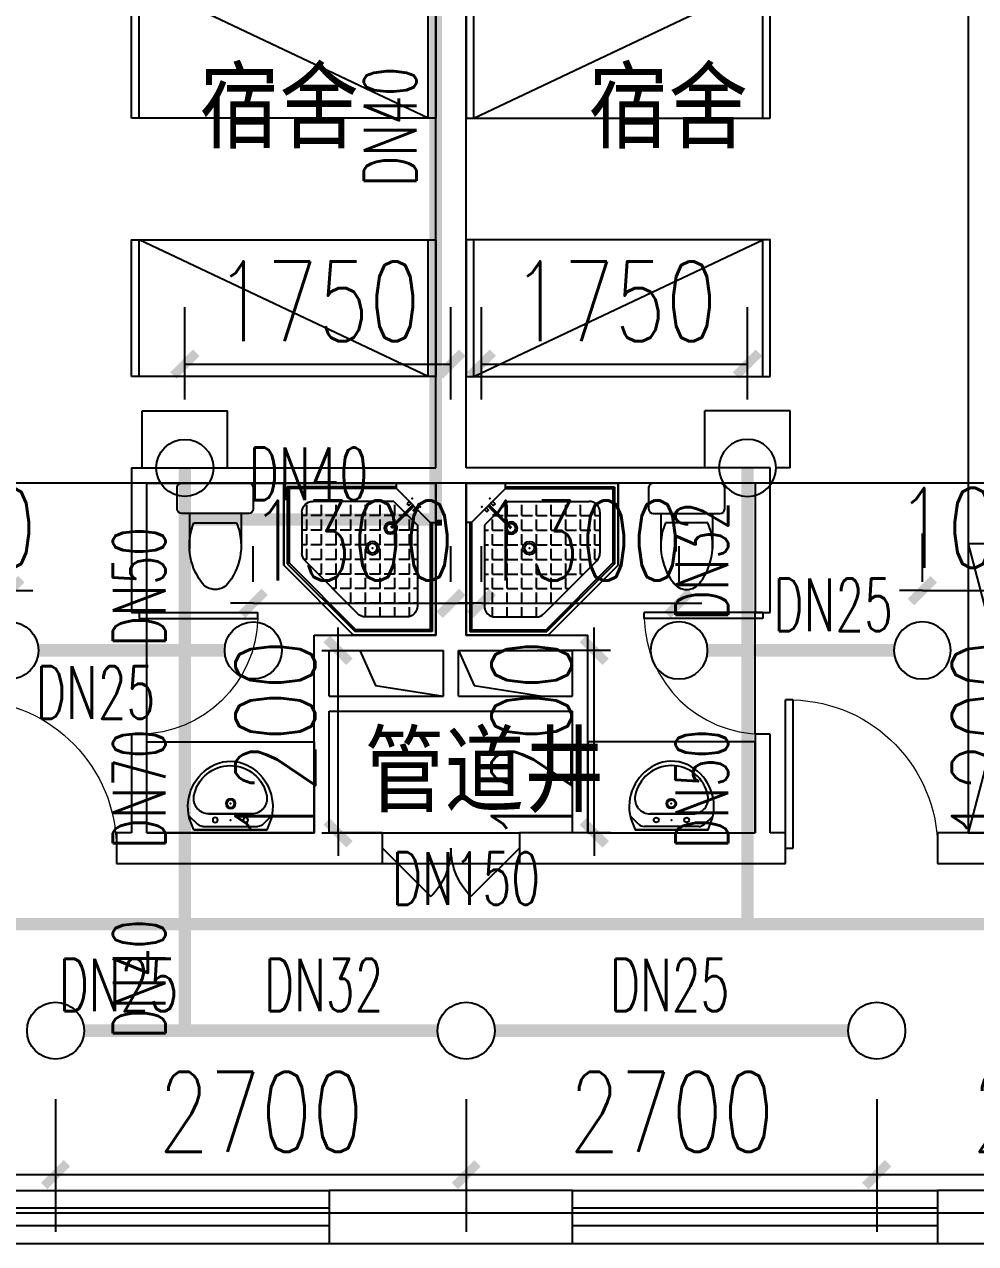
# Model space of a CAD drawing. Extents: x 0 to 2838408, y -923048 to 203859.
# Drawn here: x 2741957 to 2748213, y -341375 to -333359 of the extents above; entities that cross this region are included whole.
import ezdxf

# ---------------------------------------------------------------- set-up
doc = ezdxf.new("R2010")
doc.units = 0
doc.header["$LTSCALE"] = 1000
for name, color, linetype in [('A-Fixt', 81, 'Continuous'), ('CLAYER', 7, 'Continuous'), ('DIM_喷淋', 3, 'Continuous'), ('DOOR_FIRE', 4, 'Continuous'), ('DOTE', 8, 'Continuous'), ('EQUIP_喷头', 7, 'Continuous'), ('PIPE-喷淋', 6, 'Continuous'), ('PUB_TEXT', 7, 'Continuous'), ('TEXT_喷淋', 7, 'Continuous'), ('TWT_DIM', 3, 'Continuous'), ('WALL', 9, 'Continuous'), ('WINDOW', 4, 'Continuous'), ('XREF', 8, 'Continuous'), ('洁具', 213, 'Continuous'), ('配景', 3, 'Continuous')]:
    doc.layers.add(name, color=color, linetype=linetype)
doc.styles.add('_TCH_DIM_T3', font='SIMPLEX', dxfattribs={"width": 0.75, "bigfont": 'HZTXT'})
doc.styles.add('_TWT_PIPEDN', font='SIMPLEX', dxfattribs={"width": 0.8, "height": 2.3, "bigfont": 'HZTXT'})
doc.styles.get("Standard").update_dxf_attribs({"font": 'geniso.shx', "bigfont": 'hztxt.shx'})
doc.dimstyles.new('_TWT_ARCH&&150', dxfattribs={"dimtxt": 525, "dimasz": 150, "dimexe": 375, "dimexo": 450, "dimgap": 150, "dimtad": 1, "dimdec": 0, "dimzin": 0, "dimdsep": 46, "dimtxsty": '_TCH_DIM_T3', "dimblk": 'ARCHTICK', "dimcen": 0.09, "dimclrt": 7, "dimazin": 2, "dimtfac": 1, "dimtdec": 0, "dimtix": 1, "dimtmove": 2, "dimatfit": 3, "dimfxl": 1, "dimtolj": 1, "dimtzin": 0, "dimarcsym": 0})

# ---------------------------------------------------------------- blocks, each defined once
blk = doc.blocks.new('1F平面-CAD导入_dwg_Drawing4_t3_dwg_$plan$00001613-474159-1F-927810-1F')
at = {"layer": '洁具'}
for p, q in [((-30, 250), (-170, 250)), ((-200, 169.7), (-430.4, 169.7)), ((-260.4, -139.7), (-260.4, 139.7)), ((-200, -169.7), (-200, -220)), ((-170, -250), (-30, -250))]:
    blk.add_line(p, q, dxfattribs=at)
for points in [[(-200, 220), (-200, 169.7), (-200, -169.7), (-430.4, -169.7)], [(0, -220), (0, 220)]]:
    blk.add_lwpolyline(points, dxfattribs=at)
for centre, radius, start, end in [((-170, 220), 30, 90, 180), ((-30, 220), 30, 0, 90), ((-412.8, -227.4), 397.5, 67.45048, 126.63814), ((-589.6, 0), 109.8, 123.45086, 236.54914), ((-412.8, 227.4), 397.5, 233.36186, 292.54952), ((-170, -220), 30, 180, 270), ((-30, -220), 30, 270, 0)]:
    blk.add_arc(centre, radius, start, end, dxfattribs=at)
blk = doc.blocks.new('$lvtry$00000169')
at = {"color": 0}
for p, q in [((258.9, -36), (258.9, 0)), ((258.9, -36), (36, -258.9)), ((258.9, -24), (976, -24)), ((258.9, -36), (964, -36)), ((964, -36), (976, -24)), ((964, -36), (964, -525.1)), ((976, -24), (976, -530.1)), ((276.1, -120), (120, -276.1)), ((143.9, -151), (290.7, -298.1)), ((151, -143.9), (297.8, -291)), ((269.6, -212.7), (269.6, -142.7)), ((276.1, -120), (808, -120)), ((365.9, -212.7), (365.9, -142.7)), ((462.1, -212.7), (462.1, -142.7)), ((558.4, -212.7), (558.4, -142.7)), ((654.6, -212.7), (654.6, -142.7)), ((750.9, -212.7), (750.9, -142.7)), ((847.1, -212.7), (847.1, -142.7)), ((173.4, -308.9), (173.4, -238.9)), ((183.4, -212.7), (205.5, -212.7)), ((219.6, -212.7), (243.4, -212.7)), ((269.6, -212.7), (339.6, -212.7)), ((269.6, -262.8), (269.6, -238.9)), ((365.9, -212.7), (435.9, -212.7)), ((365.9, -308.9), (365.9, -238.9)), ((462.1, -212.7), (532.1, -212.7)), ((462.1, -308.9), (462.1, -238.9)), ((558.4, -212.7), (628.4, -212.7)), ((558.4, -308.9), (558.4, -238.9)), ((654.6, -212.7), (724.6, -212.7)), ((654.6, -308.9), (654.6, -238.9)), ((750.9, -212.7), (820.9, -212.7)), ((750.9, -308.9), (750.9, -238.9)), ((847.1, -212.7), (880, -212.7)), ((847.1, -308.9), (847.1, -238.9)), ((880, -192), (880, -460.5)), ((36, -258.9), (0, -258.9)), ((24, -258.9), (24, -976)), ((36, -258.9), (36, -964)), ((120, -276.1), (120, -808)), ((120, -308.9), (147.1, -308.9)), ((173.4, -308.9), (243.4, -308.9)), ((334.3, -308.9), (339.6, -308.9)), ((365.9, -308.9), (435.9, -308.9)), ((462.1, -308.9), (532.1, -308.9)), ((558.4, -308.9), (628.4, -308.9)), ((654.6, -308.9), (724.6, -308.9)), ((750.9, -308.9), (820.9, -308.9)), ((847.1, -308.9), (880, -308.9)), ((173.4, -405.2), (173.4, -335.2)), ((269.6, -405.2), (269.6, -335.2)), ((365.9, -405.2), (365.9, -335.2)), ((462.1, -405.2), (462.1, -335.2)), ((558.4, -405.2), (558.4, -335.2)), ((654.6, -405.2), (654.6, -335.2)), ((750.9, -405.2), (750.9, -335.2)), ((847.1, -405.2), (847.1, -335.2)), ((120, -405.2), (147.1, -405.2)), ((173.4, -405.2), (243.4, -405.2)), ((173.4, -501.4), (173.4, -431.4)), ((269.6, -405.2), (339.6, -405.2)), ((269.6, -501.4), (269.6, -431.4)), ((365.9, -405.2), (378.6, -405.2)), ((365.9, -501.4), (365.9, -431.4)), ((462.1, -405.2), (532.1, -405.2)), ((462.1, -501.4), (462.1, -431.4)), ((558.4, -405.2), (628.4, -405.2)), ((558.4, -501.4), (558.4, -431.4)), ((654.6, -405.2), (724.6, -405.2)), ((654.6, -501.4), (654.6, -431.4)), ((750.9, -405.2), (820.9, -405.2)), ((750.9, -501.4), (750.9, -431.4)), ((847.1, -405.2), (880, -405.2)), ((847.1, -501.4), (847.1, -431.4)), ((120, -501.4), (147.1, -501.4)), ((173.4, -501.4), (243.4, -501.4)), ((173.4, -597.7), (173.4, -527.7)), ((269.6, -501.4), (339.6, -501.4)), ((269.6, -597.7), (269.6, -527.7)), ((365.9, -501.4), (435.9, -501.4)), ((365.9, -597.7), (365.9, -527.7)), ((462.1, -501.4), (532.1, -501.4)), ((462.1, -597.7), (462.1, -527.7)), ((858.9, -511.4), (511.4, -858.9)), ((964, -525.1), (525.1, -964)), ((976, -530.1), (530.1, -976)), ((558.4, -501.4), (628.4, -501.4)), ((558.4, -597.7), (558.4, -527.7)), ((654.6, -501.4), (724.6, -501.4)), ((654.6, -597.7), (654.6, -527.7)), ((750.9, -501.4), (820.9, -501.4)), ((750.9, -597.7), (750.9, -527.7)), ((847.1, -501.4), (867.2, -501.4)), ((964, -525.1), (976, -530.1)), ((120, -597.7), (147.1, -597.7)), ((173.4, -597.7), (243.4, -597.7)), ((173.4, -693.9), (173.4, -623.9)), ((269.6, -597.7), (339.6, -597.7)), ((269.6, -693.9), (269.6, -623.9)), ((365.9, -597.7), (435.9, -597.7)), ((365.9, -693.9), (365.9, -623.9)), ((462.1, -597.7), (532.1, -597.7)), ((462.1, -693.9), (462.1, -623.9)), ((558.4, -597.7), (628.4, -597.7)), ((558.4, -693.9), (558.4, -623.9)), ((654.6, -597.7), (724.6, -597.7)), ((654.6, -693.9), (654.6, -623.9)), ((750.9, -597.7), (772.6, -597.7)), ((120, -693.9), (147.1, -693.9)), ((173.4, -693.9), (243.4, -693.9)), ((173.4, -790.2), (173.4, -720.2)), ((269.6, -693.9), (339.6, -693.9)), ((269.6, -790.2), (269.6, -720.2)), ((365.9, -693.9), (435.9, -693.9)), ((365.9, -790.2), (365.9, -720.2)), ((462.1, -693.9), (532.1, -693.9)), ((462.1, -790.2), (462.1, -720.2)), ((558.4, -693.9), (628.4, -693.9)), ((558.4, -790.2), (558.4, -720.2)), ((654.6, -693.9), (676.4, -693.9)), ((120, -790.2), (147.1, -790.2)), ((173.4, -790.2), (243.4, -790.2)), ((269.6, -790.2), (339.6, -790.2)), ((365.9, -790.2), (435.9, -790.2)), ((462.1, -790.2), (532.1, -790.2)), ((558.4, -790.2), (580.1, -790.2)), ((173.4, -877.5), (173.4, -816.4)), ((192, -880), (460.5, -880)), ((269.6, -880), (269.6, -816.4)), ((365.9, -880), (365.9, -816.4)), ((462.1, -880), (462.1, -816.4)), ((36, -964), (24, -976)), ((24, -976), (530.1, -976)), ((36, -964), (525.1, -964)), ((525.1, -964), (530.1, -976))]:
    blk.add_line(p, q, dxfattribs=at)
blk.add_lwpolyline([(0, 0), (0, -1000), (540, -1000), (1000, -540), (1000, 0)], close=True)
for points in [[(0, 0), (0, -1000)], [(0, 0), (1000, 0)], [(1000, 0), (1000, -540)], [(189.7, -136.1), (177.9, -147.9), (162.5, -132.5), (174.3, -120.7)], [(136.1, -189.7), (147.9, -177.9), (132.5, -162.5), (120.7, -174.3)], [(1000, -540), (540, -1000)], [(0, -1000), (540, -1000)]]:
    blk.add_lwpolyline(points, close=True, dxfattribs=at)
for radius in [43.8, 31.1]:
    blk.add_circle((416.2, -427.6), radius, dxfattribs=at)
for centre, radius, start, end in [((808, -192), 72, 0, 90), ((296, -295.7), 40.6, 142.58296, 128.41974), ((296, -295.7), 28.6, 145.82801, 125.65986), ((808, -460.5), 72, 315, 0), ((192, -808), 72, 180, 270), ((460.5, -808), 72, 270, 315)]:
    blk.add_arc(centre, radius, start, end, dxfattribs=at)
for p in [(103.2, -155.8, 0), (156.1, -102.2, 0), (415.8, -428.1, 0)]:
    blk.add_point(p, dxfattribs=at)
blk = doc.blocks.new('$lvtry$00000178')
at = {"color": 0}
for p, q in [((-238.4, 0), (238.4, 0)), ((-214.1, -36.1), (-272.1, -90.6)), ((-179.8, -22.5), (180.1, -22.5)), ((215.7, -37.5), (268.3, -90.8)), ((-141.7, -105.2), (140.2, -105.2)), ((140.2, -105.2), (-141.7, -105.2))]:
    blk.add_line(p, q, dxfattribs=at)
blk.add_lwpolyline([(-103.6, -429.7, 0.224698), (110.4, -425.4, 0.348046), (268.9, -78.5), (239.5, 0), (-241.3, 0), (-270.7, -78.5, 0.356844)], format="xyb", close=True, dxfattribs=at)
for centre, radius in [((-100, -65), 16.3), ((100, -65), 16.3), ((1.4, -172.5), 31.6)]:
    blk.add_circle(centre, radius, dxfattribs=at)
at = {"color": 0, "lineweight": 13}
blk.add_circle((1.4, -172.5), 23, dxfattribs=at)
at = {"color": 0}
for centre, radius, start, end in [((-179.8, -72.5), 50, 90, 133.18096), ((180.1, -72.5), 50, 44.56072, 90), ((-141.7, -205.2), 100, 90, 190.56023), ((140.2, -205.2), 100, 349.43977, 90), ((-0.7, -179), 243.4, 190.56023, 349.43977)]:
    blk.add_arc(centre, radius, start, end, dxfattribs=at)
for p in [(0, -65), (1.4, -172.5)]:
    blk.add_point(p, dxfattribs=at)
blk = doc.blocks.new('A$C70365C93')
at = {"layer": '洁具'}
blk.add_lwpolyline([(-1900, 2300), (-1900, 1700), (-800, 1700), (-800, 2300)], close=True, dxfattribs=at)
blk.add_blockref('$lvtry$00000178', (-1350, 2280), dxfattribs=at)
at = {"layer": '洁具', "rotation": 180}
blk.add_blockref('$lvtry$00000169', (0, 0), dxfattribs=at)
at = {"layer": '洁具', "extrusion": (0, 0, -1), "xscale": -1, "zscale": -1, "rotation": 90}
blk.add_blockref('1F平面-CAD导入_dwg_Drawing4_t3_dwg_$plan$00001613-474159-1F-927810-1F', (1450, 0), dxfattribs=at)
blk = doc.blocks.new('单人床')
at = {"layer": 'A-Fixt'}
for p, q in [((47773.8, 13973.4), (48673.8, 13973.4)), ((47773.8, 12073.4), (48673.8, 13973.4)), ((47773.8, 12073.4), (48673.8, 12073.4))]:
    blk.add_line(p, q, dxfattribs=at)
blk.add_lwpolyline([(47773.8, 14023.4), (48673.8, 14023.4), (48673.8, 12023.4), (47773.8, 12023.4), (47773.8, 14023.4)], dxfattribs=at)
blk = doc.blocks.new('CH_AP01')
for p, q in [((-311.4, 16.6), (-275, 0)), ((-275, 0), (275, 0)), ((275, 0), (311.4, 16.6))]:
    blk.add_line(p, q)
for centre, radius, start, end in [((-306.8, 555.3), 37.8, 100.18588, 202.83587), ((0, -578.9), 1212.6, 74.71041, 105.28959), ((0, -578.9), 1172.6, 75.02868, 104.97132), ((0, -1278.1), 1856.9, 80.61099, 99.38901), ((306.8, 555.3), 37.8, 337.16413, 79.81412), ((-1658.4, 201.9), 1359.7, 352.16586, 14.42826), ((-823.7, 250), 562.9, 335.50378, 31.09034), ((-823.7, 250), 602.9, 335.50378, 30.26909), ((0, -578.9), 1092.6, 75.87672, 104.12328), ((823.7, 250), 602.9, 149.73091, 204.49622), ((823.7, 250), 562.9, 148.90966, 204.49622), ((1658.4, 201.9), 1359.7, 165.57174, 187.83414)]:
    blk.add_arc(centre, radius, start, end)
blk = doc.blocks.new('A$C61295E98')
at = {"color": 3}
for p, q in [((544, 597.9), (0, 597.9)), ((0, 597.9), (0, 0)), ((161.4, 597.9), (161.4, 0)), ((170.4, 0.2), (170.4, 597.6)), ((602.7, 572.2), (602.7, 25.6)), ((624, 517.9), (624, 80)), ((544, 0), (0, 0))]:
    blk.add_line(p, q, dxfattribs=at)
for points in [[(81.8, 540.3), (75.3, 540.3), (75.3, 576.8), (81.8, 576.8)], [(81.8, 453.1), (75.3, 453.1), (75.3, 489.6), (81.8, 489.6)], [(81.8, 352.9), (75.3, 352.9), (75.3, 389.4), (81.8, 389.4)]]:
    blk.add_lwpolyline(points, close=True, dxfattribs=at)
for centre in [(74, 250.1), (74, 164.2), (74, 70.5)]:
    blk.add_circle(centre, 15.7, dxfattribs=at)
for centre, start, end in [((544, 517.9), 360, 90), ((544, 80), 270, 0)]:
    blk.add_arc(centre, 80, start, end, dxfattribs=at)
blk = doc.blocks.new('宿舍')
at = {"layer": 'A-Fixt'}
for p, q in [((47853.8, 13801.7), (48353.8, 15701.7)), ((48353.8, 13801.7), (47853.8, 15701.7)), ((47853.8, 13801.7), (48353.8, 13801.7))]:
    blk.add_line(p, q, dxfattribs=at)
for points in [[(47853.8, 8601.7), (48353.8, 8601.7), (48353.8, 15701.7), (47853.8, 15701.7)], [(47853.8, 10676.1), (47970.5, 10676.1), (47970.5, 11742.6), (47853.8, 11742.6)]]:
    blk.add_lwpolyline(points, close=True, dxfattribs=at)
at = {"xscale": -1, "rotation": 90}
for p in [(63677.2, 60475.5), (63677.2, 58775.5)]:
    blk.add_blockref('单人床', p, dxfattribs=at)
at = {"layer": 'A-Fixt', "xscale": -1, "rotation": 180}
for p in [(50002, 9140.5), (51117.2, 9140.5)]:
    blk.add_blockref('CH_AP01', p, dxfattribs=at)
at = {"layer": '配景', "color": 252}
blk.add_blockref('A$C61295E98', (47853.8, 7096.6), dxfattribs=at)
blk = doc.blocks.new('$WINLIB2D$00000001')
at = {"color": 0}
for points in [[(-0.5, 0.5), (-0.5, -0.5)], [(-0.5, 0.5), (0.5, 0.5)], [(0.5, -0.5), (0.5, 0.5)], [(0.5, 0.1667), (-0.5, 0.1667)], [(0.5, -0.1667), (-0.5, -0.1667)], [(-0.5, -0.5), (0.5, -0.5)]]:
    blk.add_lwpolyline(points, dxfattribs=at)
blk = doc.blocks.new('$DorLib2D$00000116')
at = {"color": 0}
for p, q in [((-0.5, 0), (-0.1464, 0.3536)), ((0.5, 0), (0.1464, 0.3536))]:
    blk.add_line(p, q, dxfattribs=at)
for centre, start, end in [((-0.5, 0), 0, 45), ((0.5, 0), 135, 180)]:
    blk.add_arc(centre, 0.5, start, end, dxfattribs=at)
blk = doc.blocks.new('$DorLib2D$00000001')
for p, q in [((0.45, 0.975), (0.5, 0.975)), ((0.45, 0), (0.45, 0.975)), ((0.5, 0), (0.5, 0.975)), ((0.5, 0), (0.45, 0))]:
    blk.add_line(p, q)
at = {"lineweight": 13}
blk.add_arc((0.475, 0), 0.975, 91.46928, 180, dxfattribs=at)
blk = doc.blocks.new('2F1')
for points in [[(2408116.7, -337475.2), (2408220.3, -337705.5), (2408666.7, -337775.2)], [(2408766.7, -337475.2), (2408870.3, -337705.5), (2409316.7, -337775.2)]]:
    blk.add_lwpolyline(points)
at = {"layer": 'DOOR_FIRE'}
for p, q in [((2408266.7, -338675.2), (2409166.7, -338675.2)), ((2408266.7, -338875.2), (2409166.7, -338875.2))]:
    blk.add_line(p, q, dxfattribs=at)
at = {"layer": 'DOTE'}
for p, q in [((2453916.7, -336375.2), (2343216.7, -336375.2)), ((2453916.7, -341175.2), (2343216.7, -341175.2))]:
    blk.add_line(p, q, dxfattribs=at)
at = {"layer": 'WALL'}
for p, q in [((2408616.7, -336275.2), (2408616.7, -331175.2)), ((2408816.7, -336275.2), (2408816.7, -331175.2)), ((2406616.7, -336275.2), (2408616.7, -336275.2)), ((2406616.7, -336275.2), (2406616.7, -337225.2)), ((2410816.7, -336275.2), (2408816.7, -336275.2)), ((2410816.7, -337225.2), (2410816.7, -336275.2)), ((2406716.7, -336375.2), (2408616.7, -336375.2)), ((2406716.7, -337225.2), (2406716.7, -336375.2)), ((2408616.7, -337375.2), (2408616.7, -336375.2)), ((2408816.7, -337375.2), (2408816.7, -336375.2)), ((2410716.7, -336375.2), (2408816.7, -336375.2)), ((2410716.7, -336375.2), (2410716.7, -337225.2)), ((2406616.7, -337225.2), (2406716.7, -337225.2)), ((2410716.7, -337225.2), (2410816.7, -337225.2)), ((2407816.7, -337375.2), (2408616.7, -337375.2)), ((2407816.7, -337875.2), (2407816.7, -337375.2)), ((2408816.7, -337375.2), (2409616.7, -337375.2)), ((2409616.7, -337875.2), (2409616.7, -337375.2)), ((2407916.7, -337475.2), (2408666.7, -337475.2)), ((2407916.7, -337775.2), (2407916.7, -337475.2)), ((2408666.7, -337775.2), (2408666.7, -337475.2)), ((2408766.7, -337475.2), (2409516.7, -337475.2)), ((2408766.7, -337775.2), (2408766.7, -337475.2)), ((2409516.7, -337775.2), (2409516.7, -337475.2)), ((2407916.7, -337775.2), (2408666.7, -337775.2)), ((2408766.7, -337775.2), (2409516.7, -337775.2)), ((2407816.7, -338675.2), (2407816.7, -337875.2)), ((2407916.7, -337875.2), (2408716.7, -337875.2)), ((2407916.7, -338675.2), (2407916.7, -337875.2)), ((2408716.7, -337875.2), (2409516.7, -337875.2)), ((2409516.7, -338675.2), (2409516.7, -337875.2)), ((2409616.7, -338675.2), (2409616.7, -337875.2)), ((2406716.7, -338025.2), (2406616.7, -338025.2)), ((2406616.7, -338025.2), (2406616.7, -338675.2)), ((2406716.7, -338675.2), (2406716.7, -338025.2)), ((2410816.7, -338025.2), (2410716.7, -338025.2)), ((2410716.7, -338025.2), (2410716.7, -338675.2)), ((2410816.7, -338675.2), (2410816.7, -338025.2)), ((2406616.7, -338675.2), (2406516.7, -338675.2)), ((2406516.7, -338675.2), (2406516.7, -338875.2)), ((2406716.7, -338675.2), (2407816.7, -338675.2)), ((2408266.7, -338675.2), (2407916.7, -338675.2)), ((2408266.7, -338875.2), (2408266.7, -338675.2)), ((2409516.7, -338675.2), (2409166.7, -338675.2)), ((2409166.7, -338675.2), (2409166.7, -338875.2)), ((2409616.7, -338675.2), (2410716.7, -338675.2)), ((2410916.7, -338675.2), (2410816.7, -338675.2)), ((2410916.7, -338875.2), (2410916.7, -338675.2)), ((2412616.7, -338675.2), (2411916.7, -338675.2)), ((2411916.7, -338675.2), (2411916.7, -338875.2)), ((2406516.7, -338875.2), (2406616.7, -338875.2)), ((2406616.7, -338875.2), (2407816.7, -338875.2)), ((2407816.7, -338875.2), (2408266.7, -338875.2)), ((2409166.7, -338875.2), (2409616.7, -338875.2)), ((2409616.7, -338875.2), (2410816.7, -338875.2)), ((2410816.7, -338875.2), (2410916.7, -338875.2)), ((2411916.7, -338875.2), (2412716.7, -338875.2)), ((2409516.7, -341025.2), (2407916.7, -341025.2)), ((2407916.7, -341025.2), (2407916.7, -341375.2)), ((2409516.7, -341375.2), (2409516.7, -341025.2)), ((2412466.7, -341025.2), (2411916.7, -341025.2)), ((2411916.7, -341025.2), (2411916.7, -341375.2)), ((2407916.7, -341375.2), (2409516.7, -341375.2)), ((2411916.7, -341375.2), (2412716.7, -341375.2))]:
    blk.add_line(p, q, dxfattribs=at)
at = {"layer": 'WINDOW'}
for p, q in [((2406716.7, -338025.2), (2406716.7, -337225.2)), ((2410716.7, -338025.2), (2410716.7, -337225.2))]:
    blk.add_line(p, q, dxfattribs=at)
at = {"xscale": -1, "rotation": 180}
for name, p in [('宿舍', (2356962.9, -322973.6)), ('A$C70365C93', (2408616.7, -336375.2))]:
    blk.add_blockref(name, p, dxfattribs=at)
at = {"rotation": 180}
for name, p in [('宿舍', (2460470.6, -322973.6)), ('A$C70365C93', (2408816.7, -336375.2))]:
    blk.add_blockref(name, p, dxfattribs=at)
at = {"layer": 'DOOR_FIRE', "xscale": 900, "yscale": -900, "zscale": 200}
blk.add_blockref('$DorLib2D$00000116', (2408716.7, -338775.2), dxfattribs=at)
at = {"layer": 'WINDOW', "xscale": 800, "zscale": 800, "rotation": 90}
for p, yscale in [((2406666.7, -337625.2), -800), ((2410766.7, -337625.2), 800)]:
    blk.add_blockref('$DorLib2D$00000001', p, dxfattribs=dict(at, yscale=yscale))
at = {"layer": 'WINDOW'}
for name, p, xscale, yscale, zscale in [('$DorLib2D$00000001', (2406016.7, -338775.2), -1000, 1000, -1000), ('$DorLib2D$00000001', (2411416.7, -338775.2), -1000, 1000, -1000), ('$WINLIB2D$00000001', (2406716.7, -341200.2), 2400, -350, 2400), ('$WINLIB2D$00000001', (2410716.7, -341200.2), 2400, -350, 2400)]:
    blk.add_blockref(name, p, dxfattribs=dict(at, xscale=xscale, yscale=yscale, zscale=zscale))
at = {"layer": 'CLAYER'}
blk.add_text('管道井', height=525, dxfattribs=at).set_placement((2408149.1, -338538.2))
at = {"layer": 'PUB_TEXT'}
for p in [(2407062.1, -334174.9), (2409620.8, -334174.9)]:
    blk.add_text('宿舍', height=525, dxfattribs=at).set_placement(p)
blk = doc.blocks.new('_ArchTick')
at = {"color": 0, "linetype": 'ByBlock', "const_width": 0.4}
blk.add_lwpolyline([(-0.5, -0.5), (0.5, 0.5)], dxfattribs=at)
blk = doc.blocks.new('*D1846')
at = {"layer": 'Defpoints', "color": 0, "linetype": 'ByBlock', "transparency": 16777216}
for p in [(2746262.5, -337165.4), (2744962.5, -337475.2), (2746262.5, -337475.2)]:
    blk.add_point(p, dxfattribs=at)
at = {"layer": 'TWT_DIM', "color": 0, "linetype": 'ByBlock', "lineweight": -2, "transparency": 16777216}
for p, q in [((2744962.5, -337025.2), (2744962.5, -336790.4)), ((2746262.5, -337025.2), (2746262.5, -336790.4)), ((2744962.5, -337165.4), (2744812.5, -337165.4)), ((2744962.5, -337165.4), (2746262.5, -337165.4)), ((2746262.5, -337165.4), (2746412.5, -337165.4))]:
    blk.add_line(p, q, dxfattribs=at)
at = {"layer": 'TWT_DIM', "color": 0, "linetype": 'ByBlock', "lineweight": -2, "transparency": 16777216, "xscale": 150, "yscale": 150, "zscale": 150}
blk.add_blockref('_ArchTick', (2744962.5, -337165.4), dxfattribs=at)
at = {"layer": 'TWT_DIM', "color": 0, "linetype": 'ByBlock', "lineweight": -2, "transparency": 16777216, "xscale": 150, "yscale": 150, "zscale": 150, "rotation": 180}
blk.add_blockref('_ArchTick', (2746262.5, -337165.4), dxfattribs=at)
at = {"layer": 'TWT_DIM', "color": 7, "linetype": 'ByBlock', "transparency": 16777216, "insert": (2745612.5, -336752.9), "char_height": 525, "attachment_point": 5, "style": '_TCH_DIM_T3'}
blk.add_mtext('\\A1;1300', dxfattribs=at)
blk = doc.blocks.new('*D1847')
at = {"layer": 'Defpoints', "color": 0, "linetype": 'ByBlock', "transparency": 16777216}
for p in [(2744762.5, -337165.4), (2743462.5, -337475.2), (2744762.5, -337475.2)]:
    blk.add_point(p, dxfattribs=at)
at = {"layer": 'TWT_DIM', "color": 0, "linetype": 'ByBlock', "lineweight": -2, "transparency": 16777216}
for p, q in [((2743462.5, -337025.2), (2743462.5, -336790.4)), ((2744762.5, -337025.2), (2744762.5, -336790.4)), ((2743462.5, -337165.4), (2743312.5, -337165.4)), ((2743462.5, -337165.4), (2744762.5, -337165.4)), ((2744762.5, -337165.4), (2744912.5, -337165.4))]:
    blk.add_line(p, q, dxfattribs=at)
at = {"layer": 'TWT_DIM', "color": 0, "linetype": 'ByBlock', "lineweight": -2, "transparency": 16777216, "xscale": 150, "yscale": 150, "zscale": 150}
blk.add_blockref('_ArchTick', (2743462.5, -337165.4), dxfattribs=at)
at = {"layer": 'TWT_DIM', "color": 0, "linetype": 'ByBlock', "lineweight": -2, "transparency": 16777216, "xscale": 150, "yscale": 150, "zscale": 150, "rotation": 180}
blk.add_blockref('_ArchTick', (2744762.5, -337165.4), dxfattribs=at)
at = {"layer": 'TWT_DIM', "color": 7, "linetype": 'ByBlock', "transparency": 16777216, "insert": (2744112.5, -336752.9), "char_height": 525, "attachment_point": 5, "style": '_TCH_DIM_T3'}
blk.add_mtext('\\A1;1300', dxfattribs=at)
blk = doc.blocks.new('*D1850')
at = {"layer": 'Defpoints', "color": 0, "linetype": 'ByBlock', "transparency": 16777216}
for p in [(2746712.5, -335592.9), (2744962.5, -336275.2), (2746712.5, -336275.2)]:
    blk.add_point(p, dxfattribs=at)
at = {"layer": 'TWT_DIM', "color": 0, "linetype": 'ByBlock', "lineweight": -2, "transparency": 16777216}
for p, q in [((2744962.5, -335825.2), (2744962.5, -335217.9)), ((2746712.5, -335825.2), (2746712.5, -335217.9)), ((2744962.5, -335592.9), (2746712.5, -335592.9))]:
    blk.add_line(p, q, dxfattribs=at)
at = {"layer": 'TWT_DIM', "color": 0, "linetype": 'ByBlock', "lineweight": -2, "transparency": 16777216, "xscale": 150, "yscale": 150, "zscale": 150, "rotation": 180}
blk.add_blockref('_ArchTick', (2744962.5, -335592.9), dxfattribs=at)
at = {"layer": 'TWT_DIM', "color": 0, "linetype": 'ByBlock', "lineweight": -2, "transparency": 16777216, "xscale": 150, "yscale": 150, "zscale": 150}
blk.add_blockref('_ArchTick', (2746712.5, -335592.9), dxfattribs=at)
at = {"layer": 'TWT_DIM', "color": 7, "linetype": 'ByBlock', "transparency": 16777216, "insert": (2745837.5, -335180.4), "char_height": 525, "attachment_point": 5, "style": '_TCH_DIM_T3'}
blk.add_mtext('\\A1;1750', dxfattribs=at)
blk = doc.blocks.new('*D1851')
at = {"layer": 'Defpoints', "color": 0, "linetype": 'ByBlock', "transparency": 16777216}
for p in [(2748862.5, -337081.9), (2747862.5, -337475.2), (2748862.5, -337475.2)]:
    blk.add_point(p, dxfattribs=at)
at = {"layer": 'TWT_DIM', "color": 0, "linetype": 'ByBlock', "lineweight": -2, "transparency": 16777216}
for p, q in [((2747862.5, -337025.2), (2747862.5, -336706.9)), ((2748862.5, -337025.2), (2748862.5, -336706.9)), ((2747862.5, -337081.9), (2747712.5, -337081.9)), ((2747862.5, -337081.9), (2748862.5, -337081.9)), ((2748862.5, -337081.9), (2749012.5, -337081.9))]:
    blk.add_line(p, q, dxfattribs=at)
at = {"layer": 'TWT_DIM', "color": 0, "linetype": 'ByBlock', "lineweight": -2, "transparency": 16777216, "xscale": 150, "yscale": 150, "zscale": 150}
blk.add_blockref('_ArchTick', (2747862.5, -337081.9), dxfattribs=at)
at = {"layer": 'TWT_DIM', "color": 0, "linetype": 'ByBlock', "lineweight": -2, "transparency": 16777216, "xscale": 150, "yscale": 150, "zscale": 150, "rotation": 180}
blk.add_blockref('_ArchTick', (2748862.5, -337081.9), dxfattribs=at)
at = {"layer": 'TWT_DIM', "color": 7, "linetype": 'ByBlock', "transparency": 16777216, "insert": (2748362.5, -336669.4), "char_height": 525, "attachment_point": 5, "style": '_TCH_DIM_T3'}
blk.add_mtext('\\A1;1000', dxfattribs=at)
blk = doc.blocks.new('*D1852')
at = {"layer": 'Defpoints', "color": 0, "linetype": 'ByBlock', "transparency": 16777216}
for p in [(2745704.8, -337475.2), (2746262.5, -337475.2), (2746262.5, -338675.2)]:
    blk.add_point(p, dxfattribs=at)
at = {"layer": 'TWT_DIM', "color": 0, "linetype": 'ByBlock', "lineweight": -2, "transparency": 16777216}
for p, q in [((2745704.8, -337475.2), (2745704.8, -337325.2)), ((2745812.5, -337475.2), (2745329.8, -337475.2)), ((2745704.8, -338675.2), (2745704.8, -337475.2)), ((2745812.5, -338675.2), (2745329.8, -338675.2)), ((2745704.8, -338675.2), (2745704.8, -338825.2))]:
    blk.add_line(p, q, dxfattribs=at)
at = {"layer": 'TWT_DIM', "color": 0, "linetype": 'ByBlock', "lineweight": -2, "transparency": 16777216, "xscale": 150, "yscale": 150, "zscale": 150}
for p, rotation in [((2745704.8, -337475.2), 270), ((2745704.8, -338675.2), 90)]:
    blk.add_blockref('_ArchTick', p, dxfattribs=dict(at, rotation=rotation))
at = {"layer": 'TWT_DIM', "color": 7, "linetype": 'ByBlock', "transparency": 16777216, "insert": (2745292.3, -338075.2), "char_height": 525, "attachment_point": 5, "rotation": 90, "style": '_TCH_DIM_T3'}
blk.add_mtext('\\A1;1200', dxfattribs=at)
blk = doc.blocks.new('*D1853')
at = {"layer": 'Defpoints', "color": 0, "linetype": 'ByBlock', "transparency": 16777216}
for p in [(2747862.5, -337475.2), (2748731.8, -337475.2), (2747862.5, -338675.2)]:
    blk.add_point(p, dxfattribs=at)
at = {"layer": 'TWT_DIM', "color": 0, "linetype": 'ByBlock', "lineweight": -2, "transparency": 16777216}
for p, q in [((2748731.8, -337475.2), (2748731.8, -337325.2)), ((2748312.5, -337475.2), (2749106.8, -337475.2)), ((2748731.8, -338675.2), (2748731.8, -337475.2)), ((2748312.5, -338675.2), (2749106.8, -338675.2)), ((2748731.8, -338675.2), (2748731.8, -338825.2))]:
    blk.add_line(p, q, dxfattribs=at)
at = {"layer": 'TWT_DIM', "color": 0, "linetype": 'ByBlock', "lineweight": -2, "transparency": 16777216, "xscale": 150, "yscale": 150, "zscale": 150}
for p, rotation in [((2748731.8, -337475.2), 270), ((2748731.8, -338675.2), 90)]:
    blk.add_blockref('_ArchTick', p, dxfattribs=dict(at, rotation=rotation))
at = {"layer": 'TWT_DIM', "color": 7, "linetype": 'ByBlock', "transparency": 16777216, "insert": (2748319.3, -338075.2), "char_height": 525, "attachment_point": 5, "rotation": 90, "style": '_TCH_DIM_T3'}
blk.add_mtext('\\A1;1200', dxfattribs=at)
blk = doc.blocks.new('*D1854')
at = {"layer": 'Defpoints', "color": 0, "linetype": 'ByBlock', "transparency": 16777216}
for p in [(2744762.5, -335592.9), (2743012.5, -336275.2), (2744762.5, -336275.2)]:
    blk.add_point(p, dxfattribs=at)
at = {"layer": 'TWT_DIM', "color": 0, "linetype": 'ByBlock', "lineweight": -2, "transparency": 16777216}
for p, q in [((2743012.5, -335825.2), (2743012.5, -335217.9)), ((2744762.5, -335825.2), (2744762.5, -335217.9)), ((2743012.5, -335592.9), (2744762.5, -335592.9))]:
    blk.add_line(p, q, dxfattribs=at)
at = {"layer": 'TWT_DIM', "color": 0, "linetype": 'ByBlock', "lineweight": -2, "transparency": 16777216, "xscale": 150, "yscale": 150, "zscale": 150, "rotation": 180}
blk.add_blockref('_ArchTick', (2743012.5, -335592.9), dxfattribs=at)
at = {"layer": 'TWT_DIM', "color": 0, "linetype": 'ByBlock', "lineweight": -2, "transparency": 16777216, "xscale": 150, "yscale": 150, "zscale": 150}
blk.add_blockref('_ArchTick', (2744762.5, -335592.9), dxfattribs=at)
at = {"layer": 'TWT_DIM', "color": 7, "linetype": 'ByBlock', "transparency": 16777216, "insert": (2743887.5, -335180.4), "char_height": 525, "attachment_point": 5, "style": '_TCH_DIM_T3'}
blk.add_mtext('\\A1;1750', dxfattribs=at)
blk = doc.blocks.new('*D1855')
at = {"layer": 'Defpoints', "color": 0, "linetype": 'ByBlock', "transparency": 16777216}
for p in [(2741862.5, -337081.9), (2740862.5, -337475.2), (2741862.5, -337475.2)]:
    blk.add_point(p, dxfattribs=at)
at = {"layer": 'TWT_DIM', "color": 0, "linetype": 'ByBlock', "lineweight": -2, "transparency": 16777216}
for p, q in [((2740862.5, -337025.2), (2740862.5, -336706.9)), ((2741862.5, -337025.2), (2741862.5, -336706.9)), ((2740862.5, -337081.9), (2740712.5, -337081.9)), ((2740862.5, -337081.9), (2741862.5, -337081.9)), ((2741862.5, -337081.9), (2742012.5, -337081.9))]:
    blk.add_line(p, q, dxfattribs=at)
at = {"layer": 'TWT_DIM', "color": 0, "linetype": 'ByBlock', "lineweight": -2, "transparency": 16777216, "xscale": 150, "yscale": 150, "zscale": 150}
blk.add_blockref('_ArchTick', (2740862.5, -337081.9), dxfattribs=at)
at = {"layer": 'TWT_DIM', "color": 0, "linetype": 'ByBlock', "lineweight": -2, "transparency": 16777216, "xscale": 150, "yscale": 150, "zscale": 150, "rotation": 180}
blk.add_blockref('_ArchTick', (2741862.5, -337081.9), dxfattribs=at)
at = {"layer": 'TWT_DIM', "color": 7, "linetype": 'ByBlock', "transparency": 16777216, "insert": (2741362.5, -336669.4), "char_height": 525, "attachment_point": 5, "style": '_TCH_DIM_T3'}
blk.add_mtext('\\A1;1000', dxfattribs=at)
blk = doc.blocks.new('*D1856')
at = {"layer": 'Defpoints', "color": 0, "linetype": 'ByBlock', "transparency": 16777216}
for p in [(2743462.5, -337475.2), (2744020.3, -337475.2), (2743462.5, -338675.2)]:
    blk.add_point(p, dxfattribs=at)
at = {"layer": 'TWT_DIM', "color": 0, "linetype": 'ByBlock', "lineweight": -2, "transparency": 16777216}
for p, q in [((2744020.3, -337475.2), (2744020.3, -337325.2)), ((2743912.5, -337475.2), (2744395.3, -337475.2)), ((2744020.3, -338675.2), (2744020.3, -337475.2)), ((2743912.5, -338675.2), (2744395.3, -338675.2)), ((2744020.3, -338675.2), (2744020.3, -338825.2))]:
    blk.add_line(p, q, dxfattribs=at)
at = {"layer": 'TWT_DIM', "color": 0, "linetype": 'ByBlock', "lineweight": -2, "transparency": 16777216, "xscale": 150, "yscale": 150, "zscale": 150}
for p, rotation in [((2744020.3, -337475.2), 270), ((2744020.3, -338675.2), 90)]:
    blk.add_blockref('_ArchTick', p, dxfattribs=dict(at, rotation=rotation))
at = {"layer": 'TWT_DIM', "color": 7, "linetype": 'ByBlock', "transparency": 16777216, "insert": (2743607.8, -338075.2), "char_height": 525, "attachment_point": 5, "rotation": 90, "style": '_TCH_DIM_T3'}
blk.add_mtext('\\A1;1200', dxfattribs=at)
blk = doc.blocks.new('*D2017')
at = {"layer": 'Defpoints', "color": 0, "linetype": 'ByBlock', "transparency": 16777216}
for p in [(2747562.5, -339975.2), (2750162.5, -339975.2), (2750162.5, -340921.8)]:
    blk.add_point(p, dxfattribs=at)
at = {"layer": 'DIM_喷淋', "color": 0, "linetype": 'ByBlock', "lineweight": -2, "transparency": 16777216}
for p, q in [((2747562.5, -340425.2), (2747562.5, -341296.8)), ((2750162.5, -340425.2), (2750162.5, -341296.8)), ((2747562.5, -340921.8), (2750162.5, -340921.8))]:
    blk.add_line(p, q, dxfattribs=at)
at = {"layer": 'DIM_喷淋', "color": 0, "linetype": 'ByBlock', "lineweight": -2, "transparency": 16777216, "xscale": 150, "yscale": 150, "zscale": 150, "rotation": 180}
blk.add_blockref('_ArchTick', (2747562.5, -340921.8), dxfattribs=at)
at = {"layer": 'DIM_喷淋', "color": 0, "linetype": 'ByBlock', "lineweight": -2, "transparency": 16777216, "xscale": 150, "yscale": 150, "zscale": 150}
blk.add_blockref('_ArchTick', (2750162.5, -340921.8), dxfattribs=at)
at = {"layer": 'DIM_喷淋', "color": 7, "linetype": 'ByBlock', "transparency": 16777216, "insert": (2748862.5, -340509.3), "char_height": 525, "attachment_point": 5, "style": '_TCH_DIM_T3'}
blk.add_mtext('\\A1;2600', dxfattribs=at)
blk = doc.blocks.new('*D2018')
at = {"layer": 'Defpoints', "color": 0, "linetype": 'ByBlock', "transparency": 16777216}
for p in [(2744862.5, -339975.2), (2747562.5, -339975.2), (2747562.5, -340921.8)]:
    blk.add_point(p, dxfattribs=at)
at = {"layer": 'DIM_喷淋', "color": 0, "linetype": 'ByBlock', "lineweight": -2, "transparency": 16777216}
for p, q in [((2744862.5, -340425.2), (2744862.5, -341296.8)), ((2747562.5, -340425.2), (2747562.5, -341296.8)), ((2744862.5, -340921.8), (2747562.5, -340921.8))]:
    blk.add_line(p, q, dxfattribs=at)
at = {"layer": 'DIM_喷淋', "color": 0, "linetype": 'ByBlock', "lineweight": -2, "transparency": 16777216, "xscale": 150, "yscale": 150, "zscale": 150, "rotation": 180}
blk.add_blockref('_ArchTick', (2744862.5, -340921.8), dxfattribs=at)
at = {"layer": 'DIM_喷淋', "color": 0, "linetype": 'ByBlock', "lineweight": -2, "transparency": 16777216, "xscale": 150, "yscale": 150, "zscale": 150}
blk.add_blockref('_ArchTick', (2747562.5, -340921.8), dxfattribs=at)
at = {"layer": 'DIM_喷淋', "color": 7, "linetype": 'ByBlock', "transparency": 16777216, "insert": (2746212.5, -340509.3), "char_height": 525, "attachment_point": 5, "style": '_TCH_DIM_T3'}
blk.add_mtext('\\A1;2700', dxfattribs=at)
blk = doc.blocks.new('*D2019')
at = {"layer": 'Defpoints', "color": 0, "linetype": 'ByBlock', "transparency": 16777216}
for p in [(2742162.5, -339975.2), (2744862.5, -339975.2), (2744862.5, -340921.8)]:
    blk.add_point(p, dxfattribs=at)
at = {"layer": 'DIM_喷淋', "color": 0, "linetype": 'ByBlock', "lineweight": -2, "transparency": 16777216}
for p, q in [((2742162.5, -340425.2), (2742162.5, -341296.8)), ((2744862.5, -340425.2), (2744862.5, -341296.8)), ((2742162.5, -340921.8), (2744862.5, -340921.8))]:
    blk.add_line(p, q, dxfattribs=at)
at = {"layer": 'DIM_喷淋', "color": 0, "linetype": 'ByBlock', "lineweight": -2, "transparency": 16777216, "xscale": 150, "yscale": 150, "zscale": 150, "rotation": 180}
blk.add_blockref('_ArchTick', (2742162.5, -340921.8), dxfattribs=at)
at = {"layer": 'DIM_喷淋', "color": 0, "linetype": 'ByBlock', "lineweight": -2, "transparency": 16777216, "xscale": 150, "yscale": 150, "zscale": 150}
blk.add_blockref('_ArchTick', (2744862.5, -340921.8), dxfattribs=at)
at = {"layer": 'DIM_喷淋', "color": 7, "linetype": 'ByBlock', "transparency": 16777216, "insert": (2743512.5, -340509.3), "char_height": 525, "attachment_point": 5, "style": '_TCH_DIM_T3'}
blk.add_mtext('\\A1;2700', dxfattribs=at)
blk = doc.blocks.new('*D2020')
at = {"layer": 'Defpoints', "color": 0, "linetype": 'ByBlock', "transparency": 16777216}
for p in [(2739162.5, -339975.2), (2742162.5, -339975.2), (2742162.5, -340921.8)]:
    blk.add_point(p, dxfattribs=at)
at = {"layer": 'DIM_喷淋', "color": 0, "linetype": 'ByBlock', "lineweight": -2, "transparency": 16777216}
for p, q in [((2739162.5, -340425.2), (2739162.5, -341296.8)), ((2742162.5, -340425.2), (2742162.5, -341296.8)), ((2739162.5, -340921.8), (2742162.5, -340921.8))]:
    blk.add_line(p, q, dxfattribs=at)
at = {"layer": 'DIM_喷淋', "color": 0, "linetype": 'ByBlock', "lineweight": -2, "transparency": 16777216, "xscale": 150, "yscale": 150, "zscale": 150, "rotation": 180}
blk.add_blockref('_ArchTick', (2739162.5, -340921.8), dxfattribs=at)
at = {"layer": 'DIM_喷淋', "color": 0, "linetype": 'ByBlock', "lineweight": -2, "transparency": 16777216, "xscale": 150, "yscale": 150, "zscale": 150}
blk.add_blockref('_ArchTick', (2742162.5, -340921.8), dxfattribs=at)
at = {"layer": 'DIM_喷淋', "color": 7, "linetype": 'ByBlock', "transparency": 16777216, "insert": (2740662.5, -340509.3), "char_height": 525, "attachment_point": 5, "style": '_TCH_DIM_T3'}
blk.add_mtext('\\A1;3000', dxfattribs=at)
blk = doc.blocks.new('$TwtSys$00000125')
blk.add_circle((0, 0, 0), 1)
blk = doc.blocks.new('$TwtSys$00000131')
for p, q in [((-1.5, 0), (-1.5, 2)), ((-1.5, 2), (1.5, 2)), ((1.5, 0, 0), (1.5, 2, 0)), ((-1.5, 0), (-1, 0)), ((1, 0, 0), (1.5, 0, 0))]:
    blk.add_line(p, q)
blk.add_circle((0, 0), 1)

msp = doc.modelspace()

# ---------------------------------------------------------------- hatches: boundary and pattern name
at = {"layer": 'PIPE-喷淋', "linetype": 'ByBlock'}
for points in [[(2744662.5, -336614.7), (2744662.5, -336655.9), (2744703.8, -336655.9)], [(2744662.5, -336614.7), (2744703.8, -336614.7), (2744703.8, -336655.9)]]:
    msp.add_hatch(color=256, dxfattribs=at).paths.add_polyline_path(points)

# ---------------------------------------------------------------- linework, layer by layer
at = {"layer": 'PIPE-喷淋', "linetype": 'ByBlock', "ltscale": 1.5, "const_width": 82.5}
for points in [[(2744662.5, -336614.7), (2744662.5, -331425.2)], [(2743012.5, -336275.2), (2743012.5, -336614.7)], [(2746712.5, -336275.2), (2746712.5, -337475.2)], [(2743012.5, -336614.7), (2744662.5, -336614.7)], [(2743012.5, -336614.7), (2743012.5, -337475.2)], [(2742050, -337475.2), (2743012.5, -337475.2)], [(2743012.5, -337475.2), (2743012.5, -339275.2)], [(2743012.5, -337475.2), (2743275, -337475.2)], [(2746450, -337475.2), (2746712.5, -337475.2)], [(2746712.5, -337475.2), (2747675, -337475.2)], [(2746712.5, -337475.2), (2746712.5, -339275.2)], [(2739952.5, -339275.2), (2743012.5, -339275.2)], [(2743012.5, -339275.2), (2746712.5, -339275.2)], [(2743012.5, -339975.2), (2743012.5, -339275.2)], [(2746712.5, -339275.2), (2750912.5, -339275.2)], [(2742350, -339975.2), (2743012.5, -339975.2)], [(2743012.5, -339975.2), (2744675, -339975.2)], [(2745050, -339975.2), (2747375, -339975.2)]]:
    msp.add_lwpolyline(points, dxfattribs=at)

# ---------------------------------------------------------------- block references
at = {"layer": 'EQUIP_喷头', "linetype": 'ByBlock', "xscale": 187.5, "yscale": 187.5, "zscale": 187.5}
for name, p in [('$TwtSys$00000131', (2743012.5, -336275.2)), ('$TwtSys$00000125', (2741862.5, -337475.2)), ('$TwtSys$00000125', (2743462.5, -337475.2)), ('$TwtSys$00000125', (2742162.5, -339975.2)), ('$TwtSys$00000125', (2744862.5, -339975.2)), ('$TwtSys$00000125', (2747562.5, -339975.2))]:
    msp.add_blockref(name, p, dxfattribs=at)
at = {"layer": 'EQUIP_喷头', "linetype": 'ByBlock', "xscale": 187.5, "yscale": -187.5, "zscale": 187.5, "rotation": 180}
for name, p in [('$TwtSys$00000131', (2746712.5, -336275.2)), ('$TwtSys$00000125', (2746262.5, -337475.2)), ('$TwtSys$00000125', (2747862.5, -337475.2))]:
    msp.add_blockref(name, p, dxfattribs=at)
at = {"layer": 'XREF'}
msp.add_blockref('2F1', (336045.8, 0), dxfattribs=at)

# ---------------------------------------------------------------- texts
at = {"layer": 'TEXT_喷淋', "color": 251, "linetype": 'ByBlock', "style": '_TWT_PIPEDN', "width": 0.64}
for s, p in [('DN40', (2744535, -334424.8)), ('DN32', (2746585, -337280)), ('DN50', (2742885, -337449.8)), ('DN50', (2746585, -338780)), ('DN40', (2742885, -340030))]:
    msp.add_text(s, height=345, rotation=90, dxfattribs=at).set_placement(p)
for s, p in [('DN40', (2743432.7, -336487.2)), ('DN25', (2746882.7, -337347.7)), ('DN25', (2742032.7, -337924.4)), ('DN25', (2742182.7, -339847.7)), ('DN32', (2743532.7, -339847.7)), ('DN25', (2745807.7, -339847.7))]:
    msp.add_text(s, height=345, dxfattribs=at).set_placement(p)
at = {"layer": 'TEXT_喷淋', "linetype": 'ByBlock', "style": '_TWT_PIPEDN', "width": 0.64}
msp.add_text('DN70', height=345, rotation=90, dxfattribs=at).set_placement((2742885, -338780))
msp.add_text('DN150', height=345, dxfattribs=at).set_placement((2744373.6, -339147.7))

# ---------------------------------------------------------------- dimensions: what is measured, and where the dimension line sits
at = {"layer": 'DIM_喷淋', "linetype": 'ByBlock'}
for p1, p2, picture, middle in [((2739162.5, -339975.2), (2742162.5, -339975.2), '*D2020', (2740662.5, -340509.3)), ((2742162.5, -339975.2), (2744862.5, -339975.2), '*D2019', (2743512.5, -340509.3)), ((2744862.5, -339975.2), (2747562.5, -339975.2), '*D2018', (2746212.5, -340509.3)), ((2747562.5, -339975.2), (2750162.5, -339975.2), '*D2017', (2748862.5, -340509.3))]:
    dim = msp.add_aligned_dim(p1=p1, p2=p2, distance=-946.6, dimstyle='_TWT_ARCH&&150', dxfattribs=at)
    dim.commit()
    dim.dimension.update_dxf_attribs({"geometry": picture, "text_midpoint": middle})
at = {"layer": 'TWT_DIM', "linetype": 'ByBlock'}
for p1, p2, distance, picture, middle in [((2743012.5, -336275.2), (2744762.5, -336275.2), 682.4, '*D1854', (2743887.5, -335180.4)), ((2744962.5, -336275.2), (2746712.5, -336275.2), 682.4, '*D1850', (2745837.5, -335180.4)), ((2740862.5, -337475.2), (2741862.5, -337475.2), 393.4, '*D1855', (2741362.5, -336669.4)), ((2747862.5, -337475.2), (2748862.5, -337475.2), 393.4, '*D1851', (2748362.5, -336669.4)), ((2743462.5, -337475.2), (2744762.5, -337475.2), 309.8, '*D1847', (2744112.5, -336752.9)), ((2744962.5, -337475.2), (2746262.5, -337475.2), 309.8, '*D1846', (2745612.5, -336752.9)), ((2743462.5, -338675.2), (2743462.5, -337475.2), -557.7, '*D1856', (2743607.8, -338075.2)), ((2746262.5, -338675.2), (2746262.5, -337475.2), 557.7, '*D1852', (2745292.3, -338075.2)), ((2747862.5, -338675.2), (2747862.5, -337475.2), -869.3, '*D1853', (2748319.3, -338075.2))]:
    dim = msp.add_aligned_dim(p1=p1, p2=p2, distance=distance, dimstyle='_TWT_ARCH&&150', dxfattribs=at)
    dim.commit()
    dim.dimension.update_dxf_attribs({"geometry": picture, "text_midpoint": middle})

doc.saveas('drawing.dxf')
